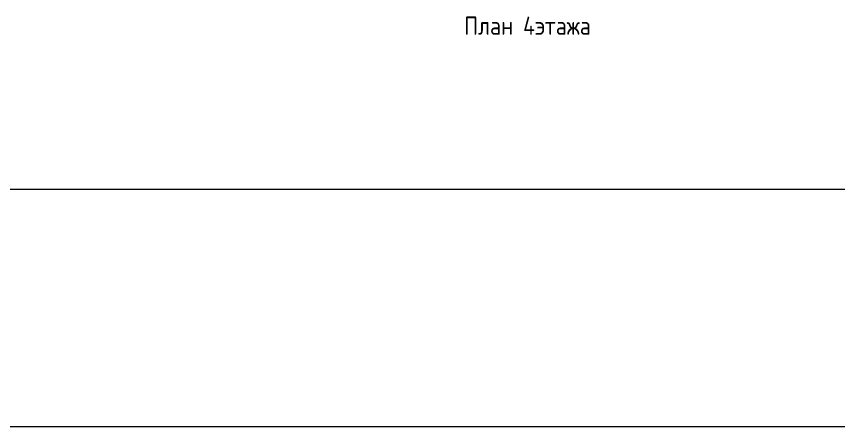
# Model space of a CAD drawing. Header units: millimetres. Extents: x -32 to 417638015, y -35 to 175284279.
# Drawn here: x 1304575 to 1327082, y 88399 to 99633 of the extents above; entities that cross this region are included whole.
import ezdxf

# ---------------------------------------------------------------- set-up
doc = ezdxf.new("R2010")
doc.units = ezdxf.units.MM
doc.linetypes.add('ADSK_Линия сетки', pattern=[25, 20, -2.5, 0, -2.5])
for name, color, linetype, lineweight in [('Марки помещений', 7, 'Continuous', 20), ('Оси', 253, 'Continuous', 9), ('ШТРИХОВКА', 252, 'Continuous', 15)]:
    doc.layers.add(name, color=color, linetype=linetype, lineweight=lineweight)
doc.styles.add('GOST Common_2', font='GOST_Common.ttf', dxfattribs={"width": 0.9, "height": 250})

# ---------------------------------------------------------------- blocks, each defined once
blk = doc.blocks.new('План 4 этажа')
at = {"layer": 'Оси', "color": 8, "linetype": 'ADSK_Линия сетки'}
for p, q in [((-10052.178, 43374.489), (56511.792, 43374.489)), ((-10052.178, 36874.489), (56511.792, 36874.489))]:
    blk.add_line(p, q, dxfattribs=at)
at = {"layer": 'Марки помещений', "color": 8, "lineweight": 9, "insert": (23466.084, 47855.009), "char_height": 500, "width": 3792.10961, "attachment_point": 5, "line_spacing_factor": 1.022766, "style": 'GOST Common_2'}
blk.add_mtext('\\pxt1.8,3.6,5.4,7.2,9,10.8,12.6,14.4,16.2,18,19.8,21.6,23.4,25.2,27,28.8,30.6,32.4,34.2,36,37.8,39.6,41.4,43.2,45,46.8,48.6,50.4,52.2,54,55.8,57.6;План 4этажа', dxfattribs=at)

msp = doc.modelspace()

# ---------------------------------------------------------------- block references
at = {"layer": 'ШТРИХОВКА'}
msp.add_blockref('План 4 этажа', (1295100, 51524), dxfattribs=at)

doc.saveas('drawing.dxf')
